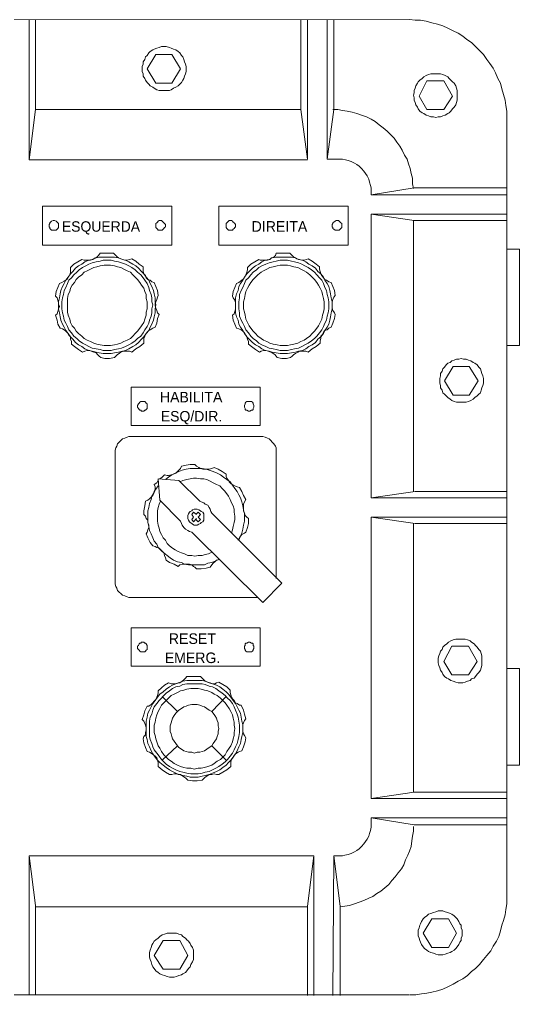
# Model space of a CAD drawing. Header units: millimetres. Extents: x -72 to 2978, y -1067 to 2817.
# Drawn here: x 1163.4 to 1350.2, y 603.2 to 967.8 of the extents above; entities that cross this region are included whole.
import ezdxf

# ---------------------------------------------------------------- set-up
doc = ezdxf.new("R2010")
doc.units = ezdxf.units.MM
doc.styles.add('CIDFont+F1$001H0', font='')
doc.styles.get('CIDFont+F1$001H0').set_extended_font_data('CIDFont+F1')

msp = doc.modelspace()

# ---------------------------------------------------------------- linework, layer by layer
at = {"color": 7, "linetype": 'Continuous', "lineweight": 15, "true_color": 0x000007}
for p, q in [((1309.05, 967.84), (1017.38, 967.54)), ((1166.94, 915.4), (1166.94, 967.54)), ((1169.32, 967.54), (1169.32, 934.17)), ((1268.53, 967.84), (1268.53, 934.17)), ((1270.92, 967.84), (1270.92, 915.7)), ((1278.37, 915.7), (1278.37, 967.84)), ((1280.75, 967.84), (1280.75, 934.17)), ((1211.03, 949.37), (1214.31, 954.73)), ((1214.31, 954.73), (1220.27, 954.73)), ((1220.27, 954.73), (1223.55, 949.37)), ((1214.31, 944.01), (1211.03, 949.37)), ((1223.55, 949.37), (1220.27, 944.01)), ((1312.63, 939.24), (1315.61, 944.9)), ((1315.61, 944.9), (1321.86, 944.9)), ((1321.86, 944.9), (1325.14, 939.24)), ((1220.27, 944.01), (1214.31, 944.01)), ((1315.61, 934.17), (1312.63, 939.24)), ((1325.14, 939.24), (1321.86, 934.17)), ((1169.32, 934.17), (1166.94, 915.4)), ((1169.32, 934.17), (1268.53, 934.17)), ((1268.53, 934.17), (1270.92, 915.7)), ((1280.75, 934.17), (1278.37, 915.7)), ((1321.86, 934.17), (1315.61, 934.17)), ((1345.4, 931.49), (1345.4, 639.52)), ((1166.94, 915.4), (1270.92, 915.4)), ((1282.83, 915.7), (1278.37, 915.7)), ((1310.84, 904.98), (1294.75, 902.3)), ((1310.84, 904.98), (1345.4, 904.98)), ((1294.75, 902.3), (1294.75, 903.78)), ((1294.75, 902.3), (1345.4, 902.3)), ((1294.75, 895.15), (1294.75, 789.08)), ((1310.84, 892.76), (1294.75, 895.15)), ((1294.75, 895.15), (1345.4, 895.15)), ((1310.54, 791.47), (1310.54, 892.76)), ((1310.84, 892.76), (1345.4, 892.76)), ((1350.17, 882.04), (1345.4, 882.04)), ((1350.17, 845.99), (1350.17, 882.04)), ((1350.17, 845.99), (1345.4, 845.99)), ((1322.16, 832.88), (1325.44, 838.24)), ((1325.44, 838.24), (1331.4, 838.24)), ((1331.4, 838.24), (1334.67, 832.88)), ((1325.44, 827.52), (1322.16, 832.88)), ((1334.67, 832.88), (1331.4, 827.52)), ((1331.4, 827.52), (1325.44, 827.52)), ((1205.08, 812.02), (1253.34, 812.02)), ((1199.12, 757.8), (1199.12, 806.06)), ((1259.3, 758.99), (1259.3, 806.06)), ((1222.95, 795.64), (1215.21, 796.23)), ((1215.8, 788.19), (1215.21, 796.23)), ((1222.95, 795.64), (1230.7, 787.89)), ((1311.14, 791.47), (1294.75, 789.08)), ((1311.14, 791.47), (1345.4, 791.47)), ((1223.55, 780.44), (1215.8, 788.19)), ((1294.75, 789.08), (1345.4, 789.08)), ((1235.17, 783.42), (1261.38, 757.2)), ((1294.75, 781.93), (1294.75, 676.76)), ((1311.14, 779.55), (1294.75, 781.93)), ((1294.75, 781.93), (1345.4, 781.93)), ((1310.54, 779.55), (1310.54, 679.15)), ((1311.14, 779.55), (1345.4, 779.55)), ((1254.23, 750.05), (1227.72, 776.27)), ((1261.38, 757.2), (1254.23, 750.05)), ((1205.08, 751.84), (1252.15, 751.84)), ((1321.86, 728.01), (1324.84, 733.67)), ((1324.84, 733.67), (1331.1, 733.67)), ((1331.1, 733.67), (1334.38, 728.01)), ((1324.84, 722.94), (1321.86, 728.01)), ((1334.38, 728.01), (1331.1, 722.94)), ((1331.1, 722.94), (1324.84, 722.94)), ((1350.17, 725.33), (1345.4, 725.33)), ((1350.17, 725.33), (1350.17, 689.28)), ((1350.17, 689.28), (1345.4, 689.28)), ((1310.84, 679.15), (1294.75, 676.76)), ((1310.84, 679.15), (1345.4, 679.15)), ((1294.75, 676.76), (1345.4, 676.76)), ((1310.84, 666.93), (1294.75, 669.61)), ((1294.75, 669.61), (1345.4, 669.61)), ((1294.75, 667.23), (1294.75, 669.61)), ((1310.84, 666.93), (1345.4, 666.93)), ((1273.3, 655.31), (1166.94, 655.31)), ((1166.94, 603.47), (1166.94, 655.31)), ((1169.32, 636.84), (1166.94, 655.31)), ((1270.92, 636.54), (1273.3, 655.31)), ((1273.3, 655.31), (1273.3, 603.18)), ((1280.45, 603.18), (1280.75, 655.31)), ((1283.13, 636.54), (1280.75, 655.31)), ((1282.83, 655.31), (1280.75, 655.31)), ((1169.32, 603.47), (1169.32, 636.84)), ((1169.32, 636.25), (1270.92, 636.25)), ((1270.92, 603.18), (1270.92, 636.54)), ((1283.13, 603.18), (1283.13, 636.54)), ((1314.12, 626.41), (1317.39, 631.78)), ((1317.39, 631.78), (1323.65, 631.78)), ((1323.65, 631.78), (1326.63, 626.41)), ((1213.72, 618.07), (1216.99, 623.73)), ((1216.99, 623.73), (1223.25, 623.73)), ((1223.25, 623.73), (1226.23, 618.07)), ((1317.39, 621.05), (1314.12, 626.41)), ((1326.63, 626.41), (1323.65, 621.05)), ((1323.65, 621.05), (1317.39, 621.05)), ((1216.99, 613.01), (1213.72, 618.07)), ((1226.23, 618.07), (1223.25, 613.01)), ((1223.25, 613.01), (1216.99, 613.01)), ((1309.05, 603.47), (1017.08, 603.47))]:
    msp.add_line(p, q, dxfattribs=at)
at = {"color": 152, "linetype": 'Continuous', "lineweight": 15, "true_color": 0x1154e4}
for p, q in [((1222.36, 709.24), (1216.69, 714.9)), ((1235.17, 709.24), (1240.53, 714.9)), ((1216.69, 691.06), (1222.36, 696.43)), ((1240.53, 691.06), (1235.17, 696.43))]:
    msp.add_line(p, q, dxfattribs=at)
at = {"color": 7, "linetype": 'Continuous', "lineweight": 15, "true_color": 0x000007}
for points in [[(1345.4, 931.49), (1345.4, 933.58), (1345.1, 935.66), (1344.8, 937.75), (1344.21, 939.83), (1343.61, 941.92), (1343.02, 944.01), (1342.12, 945.79), (1341.23, 947.88), (1340.33, 949.67), (1339.14, 951.45), (1337.95, 952.94), (1336.76, 954.73), (1335.27, 956.22), (1333.78, 957.71), (1332.29, 959.2), (1330.5, 960.39), (1329.01, 961.58), (1327.23, 962.77), (1325.44, 963.67), (1323.35, 964.56), (1321.57, 965.46), (1319.48, 966.05), (1317.39, 966.65), (1315.31, 967.24), (1313.22, 967.54), (1311.14, 967.54), (1309.05, 967.84)], [(1310.54, 904.68), (1310.24, 906.47), (1310.24, 908.55), (1309.65, 910.34), (1309.35, 912.13), (1308.75, 913.91), (1308.16, 915.7), (1307.26, 917.19), (1306.37, 918.98), (1305.48, 920.47), (1304.29, 921.96), (1303.39, 923.45), (1301.9, 924.94), (1300.71, 926.13), (1299.22, 927.32), (1297.73, 928.51), (1296.24, 929.7), (1294.75, 930.6), (1292.96, 931.49), (1291.18, 932.09), (1289.39, 932.68), (1287.6, 933.28), (1285.81, 933.58), (1284.03, 933.88), (1282.24, 934.17), (1280.45, 934.17)], [(1294.75, 903.78), (1294.75, 904.98), (1294.45, 905.87), (1294.16, 907.06), (1293.86, 908.25), (1293.26, 909.45), (1292.67, 910.34), (1292.07, 911.23), (1291.18, 912.13), (1290.28, 913.02), (1289.39, 913.62), (1288.5, 914.21), (1287.3, 914.81), (1286.11, 915.11), (1285.22, 915.4), (1284.03, 915.7), (1282.83, 915.7)], [(1186.6, 878.16), (1187.5, 877.87), (1188.39, 877.87), (1189.29, 877.87), (1189.88, 877.87), (1190.78, 878.16), (1191.67, 878.76), (1192.26, 879.06), (1192.86, 879.65), (1193.46, 880.55)], [(1198.52, 880.55), (1196.73, 880.55), (1194.95, 880.55), (1193.46, 880.55)], [(1198.52, 880.55), (1199.12, 879.95), (1199.71, 879.35), (1200.31, 878.76), (1201.2, 878.46), (1201.8, 878.16), (1202.69, 877.87), (1203.59, 877.87), (1204.48, 878.16), (1205.37, 878.46)], [(1252.74, 878.16), (1253.34, 877.87), (1254.23, 877.87), (1255.13, 877.87), (1256.02, 877.87), (1256.91, 878.16), (1257.51, 878.76), (1258.4, 879.06), (1259, 879.65), (1259.3, 880.55)], [(1264.36, 880.55), (1262.87, 880.55), (1261.09, 880.55), (1259.3, 880.55)], [(1264.36, 880.55), (1264.96, 879.95), (1265.55, 879.35), (1266.45, 878.76), (1267.04, 878.46), (1267.94, 878.16), (1268.83, 877.87), (1269.73, 877.87), (1270.62, 878.16), (1271.22, 878.46)], [(1186.6, 878.16), (1185.11, 877.27), (1183.62, 876.38), (1182.43, 875.18)], [(1209.54, 875.48), (1208.05, 876.38), (1206.86, 877.57), (1205.37, 878.46)], [(1209.54, 875.48), (1209.54, 874.59), (1209.54, 873.69), (1209.84, 872.8), (1210.44, 872.2), (1210.74, 871.31), (1211.33, 870.71), (1212.23, 870.42), (1212.82, 869.82), (1213.72, 869.52)], [(1252.74, 878.16), (1251.25, 877.27), (1249.76, 876.38), (1248.57, 875.18)], [(1275.39, 875.48), (1274.19, 876.38), (1272.71, 877.57), (1271.22, 878.46)], [(1275.39, 875.48), (1275.39, 874.59), (1275.68, 873.69), (1275.98, 872.8), (1276.28, 872.2), (1276.88, 871.31), (1277.47, 870.71), (1278.07, 870.42), (1278.96, 869.82), (1279.86, 869.52)], [(1178.26, 869.23), (1179.16, 869.52), (1180.05, 870.12), (1180.65, 870.42), (1181.24, 871.01), (1181.84, 871.91), (1182.14, 872.5), (1182.43, 873.4), (1182.43, 874.29), (1182.43, 875.18)], [(1244.4, 869.23), (1245.3, 869.52), (1245.89, 870.12), (1246.49, 870.42), (1247.08, 871.01), (1247.68, 871.91), (1247.98, 872.5), (1248.28, 873.4), (1248.57, 874.29), (1248.57, 875.18)], [(1178.26, 869.23), (1177.67, 867.74), (1177.07, 866.25), (1176.77, 864.46)], [(1215.21, 864.76), (1214.91, 866.54), (1214.31, 868.03), (1213.72, 869.52)], [(1244.4, 869.23), (1243.81, 867.74), (1243.21, 866.25), (1242.91, 864.46)], [(1281.35, 864.76), (1281.05, 866.54), (1280.45, 868.03), (1279.86, 869.52)], [(1176.77, 857.31), (1177.37, 857.9), (1177.67, 858.8), (1177.96, 859.69), (1178.26, 860.59), (1177.96, 861.18), (1177.96, 862.08), (1177.67, 862.97), (1177.37, 863.86), (1176.77, 864.46)], [(1215.21, 864.76), (1214.91, 864.16), (1214.61, 863.27), (1214.31, 862.37), (1214.01, 861.78), (1214.01, 860.88), (1214.31, 859.99), (1214.61, 859.1), (1214.91, 858.2), (1215.5, 857.61)], [(1242.91, 857.31), (1243.51, 857.9), (1243.81, 858.8), (1244.1, 859.69), (1244.1, 860.59), (1244.1, 861.18), (1244.1, 862.08), (1243.81, 862.97), (1243.21, 863.86), (1242.91, 864.46)], [(1281.35, 864.76), (1280.75, 864.16), (1280.45, 863.27), (1280.15, 862.37), (1280.15, 861.78), (1280.15, 860.88), (1280.15, 859.99), (1280.45, 859.1), (1281.05, 858.2), (1281.35, 857.61)], [(1176.77, 857.31), (1177.37, 855.52), (1177.67, 854.03), (1178.56, 852.54)], [(1214.01, 852.84), (1214.61, 854.33), (1214.91, 856.12), (1215.5, 857.61)], [(1242.91, 857.31), (1243.21, 855.52), (1243.81, 854.03), (1244.4, 852.54)], [(1279.86, 852.84), (1280.45, 854.33), (1281.05, 856.12), (1281.35, 857.61)], [(1182.73, 846.58), (1182.73, 847.48), (1182.43, 848.37), (1182.43, 849.26), (1181.84, 849.86), (1181.24, 850.75), (1180.65, 851.35), (1180.05, 851.95), (1179.45, 852.24), (1178.56, 852.54)], [(1214.01, 852.84), (1213.12, 852.54), (1212.23, 851.95), (1211.63, 851.65), (1211.03, 851.05), (1210.44, 850.16), (1210.14, 849.56), (1209.84, 848.67), (1209.84, 847.77), (1209.84, 846.88)], [(1248.87, 846.58), (1248.87, 847.48), (1248.57, 848.37), (1248.28, 849.26), (1247.98, 849.86), (1247.38, 850.75), (1246.79, 851.35), (1246.19, 851.95), (1245.3, 852.24), (1244.4, 852.54)], [(1279.86, 852.84), (1278.96, 852.54), (1278.37, 851.95), (1277.47, 851.65), (1276.88, 851.05), (1276.58, 850.16), (1275.98, 849.56), (1275.98, 848.67), (1275.68, 847.77), (1275.68, 846.88)], [(1182.73, 846.58), (1183.92, 845.69), (1185.41, 844.5), (1186.9, 843.6)], [(1205.37, 843.6), (1206.86, 844.8), (1208.35, 845.69), (1209.84, 846.88)], [(1248.87, 846.58), (1250.06, 845.69), (1251.55, 844.5), (1253.04, 843.6)], [(1271.22, 843.6), (1272.71, 844.8), (1274.19, 845.69), (1275.68, 846.88)], [(1193.75, 841.52), (1193.16, 842.11), (1192.56, 842.71), (1191.97, 843.31), (1191.07, 843.6), (1190.18, 843.9), (1189.58, 844.2), (1188.69, 844.2), (1187.8, 843.9), (1186.9, 843.6)], [(1205.37, 843.6), (1204.48, 843.9), (1203.59, 843.9), (1202.69, 843.9), (1202.1, 843.9), (1201.2, 843.6), (1200.61, 843.01), (1200.01, 842.71), (1199.41, 842.11), (1198.82, 841.52)], [(1259.6, 841.52), (1259.3, 842.11), (1258.7, 842.71), (1257.81, 843.31), (1257.21, 843.6), (1256.32, 843.9), (1255.43, 844.2), (1254.53, 844.2), (1253.64, 843.9), (1253.04, 843.6)], [(1271.22, 843.6), (1270.32, 843.9), (1269.73, 843.9), (1268.83, 843.9), (1267.94, 843.9), (1267.34, 843.6), (1266.45, 843.01), (1265.85, 842.71), (1265.26, 842.11), (1264.66, 841.52)], [(1193.75, 841.52), (1195.24, 841.22), (1197.03, 841.22), (1198.82, 841.52)], [(1259.6, 841.52), (1261.38, 841.22), (1263.17, 841.22), (1264.66, 841.52)], [(1205.08, 812.02), (1204.18, 812.02), (1203.59, 811.73), (1202.69, 811.43), (1201.8, 811.13), (1201.2, 810.53), (1200.61, 809.94), (1200.01, 809.34), (1199.71, 808.45), (1199.41, 807.85), (1199.12, 806.96), (1199.12, 806.06)], [(1259.3, 806.06), (1259.3, 806.96), (1259.3, 807.85), (1259, 808.45), (1258.4, 809.34), (1257.81, 809.94), (1257.21, 810.53), (1256.62, 811.13), (1256.02, 811.43), (1255.13, 811.73), (1254.23, 812.02), (1253.34, 812.02)], [(1217.59, 797.72), (1218.48, 797.42), (1219.08, 797.42), (1219.97, 797.72), (1220.87, 798.02), (1221.76, 798.32), (1222.36, 798.91), (1222.95, 799.51), (1223.55, 800.11), (1223.84, 801)], [(1245.3, 773.29), (1245.89, 774.78), (1246.49, 775.97), (1246.79, 777.46), (1247.08, 778.95), (1247.38, 780.44), (1247.38, 781.93), (1247.38, 783.12), (1247.08, 784.61), (1246.79, 786.1), (1246.49, 787.59), (1245.89, 789.08), (1245.3, 790.27), (1244.7, 791.47), (1243.81, 792.66), (1242.91, 793.85), (1242.02, 795.04), (1240.83, 795.94), (1239.64, 796.83), (1238.44, 797.72), (1237.25, 798.32), (1235.76, 798.91), (1234.27, 799.51), (1233.08, 799.81), (1231.59, 800.11), (1230.1, 800.11), (1228.61, 800.11), (1227.12, 800.11), (1225.63, 799.81), (1224.14, 799.51), (1222.95, 798.91), (1221.46, 798.32), (1220.27, 797.72), (1219.08, 796.83), (1217.89, 795.94)], [(1228.91, 801.6), (1227.12, 801.6), (1225.63, 801.3), (1223.84, 801)], [(1228.91, 801.6), (1229.51, 801), (1230.4, 800.4), (1231, 800.11), (1231.89, 799.81), (1232.78, 799.81), (1233.68, 799.81), (1234.27, 799.81), (1235.17, 800.11), (1236.06, 800.4)], [(1240.53, 798.02), (1239.04, 798.91), (1237.55, 799.81), (1236.06, 800.4)], [(1215.21, 795.64), (1214.61, 794.74), (1213.72, 794.15)], [(1217.59, 797.72), (1216.69, 796.83), (1215.8, 796.23)], [(1242.61, 775.97), (1242.91, 777.17), (1243.21, 778.36), (1243.51, 779.85), (1243.81, 781.04), (1243.81, 782.23), (1243.51, 783.72), (1243.51, 784.91), (1243.21, 786.1), (1242.61, 787.3), (1242.02, 788.49), (1241.42, 789.68), (1240.83, 790.57), (1239.93, 791.76), (1239.04, 792.66), (1238.15, 793.55), (1236.95, 794.15), (1235.76, 794.74), (1234.57, 795.34), (1233.38, 795.94), (1232.19, 796.23), (1231, 796.23), (1229.51, 796.53), (1228.31, 796.53), (1227.12, 796.23), (1225.93, 795.94), (1224.44, 795.64), (1223.25, 795.04)], [(1240.53, 798.02), (1240.53, 797.13), (1240.83, 796.53), (1241.42, 795.64), (1241.72, 795.04), (1242.32, 794.45), (1243.21, 793.85), (1243.81, 793.55), (1244.7, 793.25), (1245.59, 792.96)], [(1210.44, 787.89), (1211.33, 788.19), (1211.93, 788.78), (1212.52, 789.38), (1213.12, 789.98), (1213.42, 790.57), (1213.72, 791.47), (1214.01, 792.36), (1214.01, 793.25), (1213.72, 794.15)], [(1215.21, 793.55), (1214.31, 792.36), (1213.72, 791.17), (1212.82, 789.68), (1212.52, 788.49), (1211.93, 787), (1211.63, 785.51), (1211.33, 784.32), (1211.33, 782.83), (1211.33, 781.34), (1211.33, 779.85), (1211.63, 778.36), (1211.93, 776.87), (1212.52, 775.68), (1213.12, 774.19), (1213.72, 772.99), (1214.61, 771.8), (1215.21, 770.61), (1216.4, 769.42), (1217.29, 768.53), (1218.48, 767.63), (1219.67, 766.74), (1220.87, 765.84), (1222.36, 765.25), (1223.84, 764.95), (1225.04, 764.35), (1226.53, 764.06), (1228.02, 764.06), (1229.51, 764.06), (1231, 764.06), (1232.48, 764.06), (1233.68, 764.65), (1235.17, 764.95), (1236.66, 765.55), (1237.85, 766.14)], [(1247.98, 788.49), (1247.08, 789.98), (1246.49, 791.47), (1245.59, 792.96)], [(1210.44, 787.89), (1210.14, 786.1), (1209.84, 784.32), (1209.84, 782.83)], [(1216.1, 787.89), (1215.5, 786.7), (1215.21, 785.51), (1214.91, 784.32), (1214.91, 782.83), (1214.91, 781.63), (1214.91, 780.44), (1215.21, 778.95), (1215.5, 777.76), (1215.8, 776.57), (1216.4, 775.38), (1216.99, 774.19), (1217.89, 773.29), (1218.48, 772.1), (1219.38, 771.21), (1220.57, 770.31), (1221.46, 769.72), (1222.65, 769.12), (1223.84, 768.53), (1225.04, 768.23), (1226.23, 767.63), (1227.72, 767.63), (1228.91, 767.33), (1230.1, 767.63), (1231.59, 767.63), (1232.78, 767.93), (1233.97, 768.23), (1235.17, 768.82)], [(1235.17, 783.42), (1234.87, 784.02), (1234.57, 784.91), (1234.27, 785.51), (1233.68, 786.4), (1232.78, 786.7), (1232.19, 787.3), (1231.29, 787.59), (1230.7, 787.89)], [(1247.98, 788.49), (1247.38, 787.59), (1247.08, 786.7), (1247.08, 786.1), (1247.08, 785.21), (1247.08, 784.32), (1247.38, 783.42), (1247.68, 782.53), (1248.28, 781.93), (1248.87, 781.34)], [(1210.74, 775.68), (1211.03, 776.27), (1211.33, 777.17), (1211.63, 778.06), (1211.63, 778.95), (1211.33, 779.85), (1211.33, 780.74), (1210.74, 781.34), (1210.44, 782.23), (1209.84, 782.83)], [(1223.55, 780.44), (1223.84, 779.55), (1224.14, 778.95), (1224.74, 778.06), (1225.33, 777.46), (1226.23, 776.87), (1226.82, 776.57), (1227.72, 776.27)], [(1229.51, 782.83), (1228.31, 783.72), (1227.72, 782.83), (1228.31, 781.93)], [(1228.31, 781.93), (1227.72, 781.04), (1228.31, 780.14), (1229.51, 781.34)], [(1230.1, 781.93), (1231, 782.83), (1230.1, 783.72), (1229.21, 782.83)], [(1229.21, 781.04), (1230.1, 780.14), (1231, 781.04), (1230.1, 781.93)], [(1247.98, 776.27), (1248.57, 778.06), (1248.87, 779.55), (1248.87, 781.34)], [(1210.74, 775.68), (1211.33, 774.19), (1212.23, 772.4), (1213.12, 771.21)], [(1247.98, 776.27), (1247.38, 775.97), (1246.49, 775.38), (1245.89, 774.78), (1245.59, 774.19), (1245, 773.29)], [(1218.18, 765.84), (1217.89, 766.74), (1217.59, 767.63), (1217.29, 768.53), (1216.69, 769.12), (1216.1, 769.72), (1215.5, 770.31), (1214.61, 770.61), (1214.01, 770.91), (1213.12, 771.21)], [(1218.18, 765.84), (1219.38, 764.95), (1221.16, 764.35), (1222.65, 763.46)], [(1237.85, 766.14), (1236.95, 765.84), (1236.36, 765.25), (1235.76, 764.65), (1235.17, 764.06), (1234.57, 763.16)], [(1229.51, 762.57), (1228.91, 763.16), (1228.31, 763.46), (1227.72, 764.06), (1226.82, 764.35), (1225.93, 764.35), (1225.04, 764.35), (1224.14, 764.35), (1223.25, 764.06), (1222.65, 763.46)], [(1229.51, 762.57), (1231.29, 762.57), (1233.08, 762.87), (1234.57, 763.16)], [(1199.12, 757.8), (1199.12, 756.91), (1199.41, 756.01), (1199.71, 755.42), (1200.01, 754.52), (1200.61, 753.93), (1201.2, 753.33), (1201.8, 752.74), (1202.69, 752.44), (1203.59, 752.14), (1204.18, 751.84), (1205.08, 751.84)], [(1219.08, 719.96), (1219.97, 719.67), (1220.87, 719.67), (1221.76, 719.67), (1222.65, 719.96), (1223.25, 719.96), (1224.14, 720.56), (1224.74, 721.16), (1225.33, 721.75), (1225.93, 722.35)], [(1231, 722.35), (1229.51, 722.35), (1227.72, 722.35), (1225.93, 722.35)], [(1231, 722.35), (1231.59, 721.75), (1232.19, 721.16), (1232.78, 720.56), (1233.68, 720.26), (1234.57, 719.96), (1235.46, 719.67), (1236.36, 719.67), (1236.95, 719.96), (1237.85, 720.26)], [(1219.08, 719.96), (1217.59, 719.07), (1216.4, 718.18), (1215.21, 716.98)], [(1242.02, 717.28), (1240.83, 718.47), (1239.34, 719.37), (1237.85, 720.26)], [(1211.03, 711.32), (1211.63, 711.32), (1212.52, 711.92), (1213.12, 712.52), (1213.72, 713.11), (1214.31, 713.71), (1214.61, 714.6), (1214.91, 715.2), (1215.21, 716.09), (1215.21, 716.98)], [(1242.02, 717.28), (1242.02, 716.39), (1242.32, 715.49), (1242.61, 714.6), (1242.91, 714), (1243.51, 713.41), (1244.1, 712.52), (1244.7, 712.22), (1245.59, 711.62), (1246.19, 711.62)], [(1211.03, 711.32), (1210.14, 709.54), (1209.84, 708.05), (1209.25, 706.26)], [(1247.98, 706.56), (1247.38, 708.34), (1247.08, 709.83), (1246.19, 711.62)], [(1209.54, 699.11), (1209.84, 700), (1210.44, 700.6), (1210.44, 701.49), (1210.74, 702.39), (1210.74, 703.28), (1210.44, 704.17), (1210.14, 704.77), (1209.84, 705.66), (1209.25, 706.26)], [(1247.98, 706.56), (1247.38, 705.96), (1247.08, 705.07), (1246.79, 704.47), (1246.79, 703.58), (1246.79, 702.68), (1246.79, 701.79), (1247.08, 700.9), (1247.38, 700.3), (1247.98, 699.41)], [(1209.54, 699.11), (1209.84, 697.62), (1210.44, 695.83), (1211.03, 694.34)], [(1246.49, 694.64), (1247.08, 696.13), (1247.68, 697.92), (1247.98, 699.41)], [(1215.21, 688.68), (1215.21, 689.57), (1215.21, 690.17), (1214.91, 691.06), (1214.61, 691.96), (1214.01, 692.55), (1213.42, 693.15), (1212.52, 693.75), (1211.93, 694.04), (1211.03, 694.34)], [(1246.49, 694.64), (1245.59, 694.34), (1245, 694.04), (1244.1, 693.45), (1243.51, 692.85), (1243.21, 692.26), (1242.61, 691.36), (1242.32, 690.47), (1242.32, 689.57), (1242.32, 688.68)], [(1215.21, 688.68), (1216.69, 687.49), (1217.89, 686.6), (1219.38, 685.7)], [(1226.23, 683.62), (1225.63, 684.21), (1225.04, 684.81), (1224.44, 685.11), (1223.55, 685.7), (1222.65, 685.7), (1222.06, 686), (1221.16, 686), (1220.27, 685.7), (1219.38, 685.7)], [(1237.85, 685.7), (1236.95, 685.7), (1236.06, 686), (1235.17, 685.7), (1234.27, 685.7), (1233.38, 685.11), (1232.78, 684.81), (1232.19, 684.21), (1231.59, 683.62)], [(1237.85, 685.7), (1239.34, 686.6), (1240.83, 687.49), (1242.32, 688.68)], [(1226.23, 683.62), (1228.02, 683.32), (1229.8, 683.32), (1231.59, 683.62)], [(1282.83, 655.31), (1284.03, 655.31), (1284.92, 655.61), (1286.11, 655.91), (1287.3, 656.21), (1288.5, 656.8), (1289.39, 657.4), (1290.28, 657.99), (1291.18, 658.89), (1292.07, 659.78), (1292.67, 660.68), (1293.26, 661.57), (1293.86, 662.76), (1294.16, 663.66), (1294.45, 664.85), (1294.75, 666.04), (1294.75, 667.23)], [(1283.13, 636.25), (1284.92, 636.54), (1286.71, 636.84), (1288.5, 637.44), (1290.28, 638.03), (1292.07, 638.63), (1293.86, 639.52), (1295.35, 640.12), (1296.84, 641.31), (1298.33, 642.2), (1299.82, 643.4), (1301.31, 644.59), (1302.5, 646.08), (1303.69, 647.57), (1304.88, 649.06), (1306.07, 650.55), (1306.97, 652.04), (1307.56, 653.82), (1308.46, 655.61), (1309.05, 657.1), (1309.65, 658.89), (1309.95, 660.97), (1310.24, 662.76), (1310.54, 664.55), (1310.54, 666.34)], [(1309.35, 603.47), (1311.44, 603.47), (1313.52, 603.77), (1315.61, 604.07), (1317.39, 604.37), (1319.48, 604.96), (1321.57, 605.56), (1323.35, 606.45), (1325.44, 607.35), (1327.23, 608.54), (1329.01, 609.43), (1330.8, 610.62), (1332.29, 612.11), (1333.78, 613.31), (1335.27, 614.79), (1336.76, 616.58), (1337.95, 618.07), (1339.44, 619.86), (1340.33, 621.65), (1341.53, 623.43), (1342.42, 625.22), (1343.02, 627.31), (1343.61, 629.39), (1344.21, 631.18), (1344.8, 633.27), (1345.1, 635.35), (1345.4, 637.44), (1345.4, 639.52)]]:
    msp.add_lwpolyline(points, dxfattribs=at)
for points in [[(1225.63, 949.37), (1225.63, 950.26), (1225.33, 951.16), (1225.04, 952.05), (1224.74, 952.94), (1224.44, 953.84), (1223.84, 954.43), (1223.25, 955.33), (1222.65, 955.92), (1221.76, 956.52), (1220.87, 956.82), (1219.97, 957.11), (1219.38, 957.41), (1218.18, 957.71), (1217.29, 957.71), (1216.4, 957.71), (1215.5, 957.41), (1214.61, 957.11), (1213.72, 956.82), (1213.12, 956.52), (1212.23, 955.92), (1211.63, 955.33), (1211.03, 954.43), (1210.44, 953.84), (1210.14, 952.94), (1209.54, 952.05), (1209.54, 951.16), (1209.25, 950.26), (1209.25, 949.37), (1209.25, 948.47), (1209.54, 947.58), (1209.54, 946.69), (1210.14, 945.79), (1210.44, 945.2), (1211.03, 944.3), (1211.63, 943.71), (1212.23, 943.11), (1213.12, 942.52), (1213.72, 942.22), (1214.61, 941.62), (1215.5, 941.32), (1216.4, 941.32), (1217.29, 941.32), (1218.18, 941.32), (1219.38, 941.32), (1219.97, 941.62), (1220.87, 942.22), (1221.76, 942.52), (1222.65, 943.11), (1223.25, 943.71), (1223.84, 944.3), (1224.44, 945.2), (1224.74, 945.79), (1225.04, 946.69), (1225.33, 947.58), (1225.63, 948.47)], [(1326.93, 939.54), (1326.93, 940.43), (1326.93, 941.32), (1326.63, 942.22), (1326.33, 943.11), (1325.74, 944.01), (1325.14, 944.6), (1324.54, 945.2), (1323.95, 945.79), (1323.35, 946.39), (1322.46, 946.98), (1321.57, 947.28), (1320.67, 947.58), (1319.78, 947.58), (1318.88, 947.58), (1317.99, 947.58), (1317.1, 947.58), (1316.2, 947.28), (1315.31, 946.98), (1314.42, 946.39), (1313.82, 945.79), (1312.93, 945.2), (1312.33, 944.6), (1312.03, 944.01), (1311.44, 943.11), (1311.14, 942.22), (1310.84, 941.32), (1310.84, 940.43), (1310.54, 939.54), (1310.84, 938.64), (1310.84, 937.75), (1311.14, 936.85), (1311.44, 935.96), (1312.03, 935.07), (1312.33, 934.47), (1312.93, 933.58), (1313.82, 932.98), (1314.42, 932.68), (1315.31, 932.09), (1316.2, 931.79), (1317.1, 931.49), (1317.99, 931.49), (1318.88, 931.19), (1319.78, 931.49), (1320.67, 931.49), (1321.57, 931.79), (1322.46, 932.09), (1323.35, 932.68), (1323.95, 932.98), (1324.54, 933.58), (1325.14, 934.47), (1325.74, 935.07), (1326.33, 935.96), (1326.63, 936.85), (1326.93, 937.75), (1326.93, 938.64)], [(1172.01, 898.12), (1220.27, 898.12), (1220.27, 883.53), (1172.01, 883.53)], [(1237.85, 898.12), (1286.11, 898.12), (1286.11, 883.53), (1237.85, 883.53)], [(1177.96, 890.97), (1177.96, 891.27), (1177.96, 891.57), (1177.67, 891.87), (1177.37, 892.17), (1177.07, 892.46), (1176.47, 892.76), (1176.18, 892.76), (1175.88, 892.76), (1175.28, 892.46), (1174.98, 892.17), (1174.69, 891.87), (1174.69, 891.57), (1174.39, 891.27), (1174.39, 890.97), (1174.39, 890.38), (1174.69, 890.08), (1174.69, 889.78), (1174.98, 889.48), (1175.28, 889.19), (1175.88, 889.19), (1176.18, 889.19), (1176.47, 889.19), (1177.07, 889.19), (1177.37, 889.48), (1177.67, 889.78), (1177.96, 890.08), (1177.96, 890.38)], [(1217.89, 890.97), (1217.89, 891.27), (1217.59, 891.57), (1217.29, 891.87), (1216.99, 892.17), (1216.69, 892.46), (1216.4, 892.76), (1216.1, 892.76), (1215.5, 892.76), (1215.21, 892.46), (1214.91, 892.17), (1214.61, 891.87), (1214.31, 891.57), (1214.31, 891.27), (1214.31, 890.97), (1214.31, 890.38), (1214.31, 890.08), (1214.61, 889.78), (1214.91, 889.48), (1215.21, 889.19), (1215.5, 889.19), (1216.1, 889.19), (1216.4, 889.19), (1216.69, 889.19), (1216.99, 889.48), (1217.29, 889.78), (1217.59, 890.08), (1217.89, 890.38)], [(1244.1, 890.97), (1244.1, 891.27), (1243.81, 891.57), (1243.51, 891.87), (1243.21, 892.17), (1242.91, 892.46), (1242.61, 892.76), (1242.32, 892.76), (1241.72, 892.76), (1241.42, 892.46), (1241.12, 892.17), (1240.83, 891.87), (1240.53, 891.57), (1240.53, 891.27), (1240.53, 890.97), (1240.53, 890.38), (1240.53, 890.08), (1240.83, 889.78), (1241.12, 889.48), (1241.42, 889.19), (1241.72, 889.19), (1242.32, 889.19), (1242.61, 889.19), (1242.91, 889.19), (1243.21, 889.48), (1243.51, 889.78), (1243.81, 890.08), (1244.1, 890.38)], [(1283.73, 890.97), (1283.73, 891.27), (1283.73, 891.57), (1283.43, 891.87), (1283.13, 892.17), (1282.83, 892.46), (1282.54, 892.76), (1281.94, 892.76), (1281.64, 892.76), (1281.35, 892.46), (1280.75, 892.17), (1280.45, 891.87), (1280.45, 891.57), (1280.15, 891.27), (1280.15, 890.97), (1280.15, 890.38), (1280.45, 890.08), (1280.45, 889.78), (1280.75, 889.48), (1281.35, 889.19), (1281.64, 889.19), (1281.94, 889.19), (1282.54, 889.19), (1282.83, 889.19), (1283.13, 889.48), (1283.43, 889.78), (1283.73, 890.08), (1283.73, 890.38)], [(1214.31, 861.18), (1214.01, 862.37), (1214.01, 863.86), (1213.72, 865.35), (1213.42, 866.54), (1212.82, 868.03), (1212.23, 869.23), (1211.63, 870.42), (1210.74, 871.61), (1209.84, 872.8), (1208.95, 873.69), (1207.76, 874.89), (1206.86, 875.78), (1205.67, 876.38), (1204.18, 877.27), (1202.99, 877.87), (1201.8, 878.16), (1200.31, 878.76), (1198.82, 879.06), (1197.63, 879.06), (1196.14, 879.06), (1194.65, 879.06), (1193.16, 879.06), (1191.97, 878.76), (1190.48, 878.16), (1189.29, 877.87), (1187.8, 877.27), (1186.6, 876.38), (1185.41, 875.78), (1184.22, 874.89), (1183.33, 873.69), (1182.43, 872.8), (1181.54, 871.61), (1180.65, 870.42), (1180.05, 869.23), (1179.45, 868.03), (1178.86, 866.54), (1178.56, 865.35), (1178.26, 863.86), (1177.96, 862.37), (1177.96, 861.18), (1177.96, 859.69), (1178.26, 858.2), (1178.56, 856.71), (1178.86, 855.52), (1179.45, 854.03), (1180.05, 852.84), (1180.65, 851.65), (1181.54, 850.46), (1182.43, 849.26), (1183.33, 848.37), (1184.22, 847.18), (1185.41, 846.28), (1186.6, 845.69), (1187.8, 844.8), (1189.29, 844.2), (1190.48, 843.9), (1191.97, 843.6), (1193.16, 843.31), (1194.65, 843.01), (1196.14, 843.01), (1197.63, 843.01), (1198.82, 843.31), (1200.31, 843.6), (1201.8, 843.9), (1202.99, 844.2), (1204.18, 844.8), (1205.67, 845.69), (1206.86, 846.28), (1207.76, 847.18), (1208.95, 848.37), (1209.84, 849.26), (1210.74, 850.46), (1211.63, 851.65), (1212.23, 852.84), (1212.82, 854.03), (1213.42, 855.52), (1213.72, 856.71), (1214.01, 858.2), (1214.01, 859.69)], [(1280.15, 861.18), (1280.15, 862.37), (1279.86, 863.86), (1279.56, 865.35), (1279.26, 866.54), (1278.96, 868.03), (1278.37, 869.23), (1277.47, 870.42), (1276.88, 871.61), (1275.98, 872.8), (1274.79, 873.69), (1273.9, 874.89), (1272.71, 875.78), (1271.51, 876.38), (1270.32, 877.27), (1269.13, 877.87), (1267.64, 878.16), (1266.45, 878.76), (1264.96, 879.06), (1263.47, 879.06), (1261.98, 879.06), (1260.79, 879.06), (1259.3, 879.06), (1257.81, 878.76), (1256.62, 878.16), (1255.13, 877.87), (1253.94, 877.27), (1252.74, 876.38), (1251.55, 875.78), (1250.36, 874.89), (1249.17, 873.69), (1248.28, 872.8), (1247.38, 871.61), (1246.79, 870.42), (1245.89, 869.23), (1245.3, 868.03), (1245, 866.54), (1244.4, 865.35), (1244.1, 863.86), (1244.1, 862.37), (1244.1, 861.18), (1244.1, 859.69), (1244.1, 858.2), (1244.4, 856.71), (1245, 855.52), (1245.3, 854.03), (1245.89, 852.84), (1246.79, 851.65), (1247.38, 850.46), (1248.28, 849.26), (1249.17, 848.37), (1250.36, 847.18), (1251.55, 846.28), (1252.74, 845.69), (1253.94, 844.8), (1255.13, 844.2), (1256.62, 843.9), (1257.81, 843.6), (1259.3, 843.31), (1260.79, 843.01), (1261.98, 843.01), (1263.47, 843.01), (1264.96, 843.31), (1266.45, 843.6), (1267.64, 843.9), (1269.13, 844.2), (1270.32, 844.8), (1271.51, 845.69), (1272.71, 846.28), (1273.9, 847.18), (1274.79, 848.37), (1275.98, 849.26), (1276.88, 850.46), (1277.47, 851.65), (1278.37, 852.84), (1278.96, 854.03), (1279.26, 855.52), (1279.56, 856.71), (1279.86, 858.2), (1280.15, 859.69)], [(1213.12, 861.18), (1212.82, 862.37), (1212.82, 863.86), (1212.52, 865.05), (1211.93, 866.54), (1211.63, 867.74), (1211.03, 869.23), (1210.14, 870.42), (1209.54, 871.31), (1208.65, 872.5), (1207.46, 873.4), (1206.57, 874.29), (1205.37, 875.18), (1204.18, 875.78), (1202.99, 876.38), (1201.5, 876.97), (1200.31, 877.27), (1198.82, 877.57), (1197.63, 877.87), (1196.14, 877.87), (1194.65, 877.87), (1193.46, 877.57), (1191.97, 877.27), (1190.48, 876.97), (1189.29, 876.38), (1188.09, 875.78), (1186.9, 875.18), (1185.71, 874.29), (1184.82, 873.4), (1183.62, 872.5), (1182.73, 871.31), (1181.84, 870.42), (1181.24, 869.23), (1180.65, 867.74), (1180.05, 866.54), (1179.75, 865.05), (1179.45, 863.86), (1179.16, 862.37), (1179.16, 861.18), (1179.16, 859.69), (1179.45, 858.2), (1179.75, 857.01), (1180.05, 855.52), (1180.65, 854.33), (1181.24, 853.14), (1181.84, 851.95), (1182.73, 850.75), (1183.62, 849.56), (1184.82, 848.67), (1185.71, 847.77), (1186.9, 846.88), (1188.09, 846.28), (1189.29, 845.69), (1190.48, 845.09), (1191.97, 844.8), (1193.46, 844.5), (1194.65, 844.2), (1196.14, 844.2), (1197.63, 844.2), (1198.82, 844.5), (1200.31, 844.8), (1201.5, 845.09), (1202.99, 845.69), (1204.18, 846.28), (1205.37, 846.88), (1206.57, 847.77), (1207.46, 848.67), (1208.65, 849.56), (1209.54, 850.75), (1210.14, 851.95), (1211.03, 853.14), (1211.63, 854.33), (1211.93, 855.52), (1212.52, 857.01), (1212.82, 858.2), (1212.82, 859.69)], [(1211.03, 861.18), (1211.03, 862.37), (1210.74, 863.56), (1210.74, 865.05), (1210.14, 866.25), (1209.84, 867.44), (1208.95, 868.63), (1208.35, 869.52), (1207.46, 870.71), (1206.57, 871.61), (1205.67, 872.5), (1204.78, 873.4), (1203.59, 873.99), (1202.39, 874.59), (1201.2, 875.18), (1200.01, 875.48), (1198.82, 875.78), (1197.33, 876.08), (1196.14, 876.08), (1194.95, 876.08), (1193.46, 875.78), (1192.26, 875.48), (1191.07, 875.18), (1189.88, 874.59), (1188.69, 873.99), (1187.5, 873.4), (1186.6, 872.5), (1185.41, 871.61), (1184.52, 870.71), (1183.92, 869.52), (1183.03, 868.63), (1182.43, 867.44), (1182.14, 866.25), (1181.54, 865.05), (1181.24, 863.56), (1181.24, 862.37), (1181.24, 861.18), (1181.24, 859.69), (1181.24, 858.5), (1181.54, 857.31), (1182.14, 855.82), (1182.43, 854.63), (1183.03, 853.44), (1183.92, 852.54), (1184.52, 851.35), (1185.41, 850.46), (1186.6, 849.56), (1187.5, 848.67), (1188.69, 848.07), (1189.88, 847.48), (1191.07, 846.88), (1192.26, 846.58), (1193.46, 846.28), (1194.95, 845.99), (1196.14, 845.99), (1197.33, 845.99), (1198.82, 846.28), (1200.01, 846.58), (1201.2, 846.88), (1202.39, 847.48), (1203.59, 848.07), (1204.78, 848.67), (1205.67, 849.56), (1206.57, 850.46), (1207.46, 851.35), (1208.35, 852.54), (1208.95, 853.44), (1209.84, 854.63), (1210.14, 855.82), (1210.74, 857.31), (1210.74, 858.5), (1211.03, 859.69)], [(1278.96, 861.18), (1278.96, 862.37), (1278.66, 863.86), (1278.37, 865.05), (1278.07, 866.54), (1277.47, 867.74), (1276.88, 869.23), (1276.28, 870.42), (1275.39, 871.31), (1274.49, 872.5), (1273.6, 873.4), (1272.41, 874.29), (1271.22, 875.18), (1270.02, 875.78), (1268.83, 876.38), (1267.64, 876.97), (1266.15, 877.27), (1264.96, 877.57), (1263.47, 877.87), (1261.98, 877.87), (1260.79, 877.87), (1259.3, 877.57), (1258.11, 877.27), (1256.62, 876.97), (1255.43, 876.38), (1253.94, 875.78), (1252.74, 875.18), (1251.85, 874.29), (1250.66, 873.4), (1249.76, 872.5), (1248.87, 871.31), (1247.98, 870.42), (1247.38, 869.23), (1246.79, 867.74), (1246.19, 866.54), (1245.59, 865.05), (1245.59, 863.86), (1245.3, 862.37), (1245.3, 861.18), (1245.3, 859.69), (1245.59, 858.2), (1245.59, 857.01), (1246.19, 855.52), (1246.79, 854.33), (1247.38, 853.14), (1247.98, 851.95), (1248.87, 850.75), (1249.76, 849.56), (1250.66, 848.67), (1251.85, 847.77), (1252.74, 846.88), (1253.94, 846.28), (1255.43, 845.69), (1256.62, 845.09), (1258.11, 844.8), (1259.3, 844.5), (1260.79, 844.2), (1261.98, 844.2), (1263.47, 844.2), (1264.96, 844.5), (1266.15, 844.8), (1267.64, 845.09), (1268.83, 845.69), (1270.02, 846.28), (1271.22, 846.88), (1272.41, 847.77), (1273.6, 848.67), (1274.49, 849.56), (1275.39, 850.75), (1276.28, 851.95), (1276.88, 853.14), (1277.47, 854.33), (1278.07, 855.52), (1278.37, 857.01), (1278.66, 858.2), (1278.96, 859.69)], [(1277.17, 861.18), (1277.17, 862.37), (1276.88, 863.56), (1276.58, 865.05), (1276.28, 866.25), (1275.68, 867.44), (1275.09, 868.63), (1274.49, 869.52), (1273.6, 870.71), (1272.71, 871.61), (1271.81, 872.5), (1270.62, 873.4), (1269.73, 873.99), (1268.53, 874.59), (1267.34, 875.18), (1265.85, 875.48), (1264.66, 875.78), (1263.47, 876.08), (1261.98, 876.08), (1260.79, 876.08), (1259.6, 875.78), (1258.11, 875.48), (1256.91, 875.18), (1255.72, 874.59), (1254.53, 873.99), (1253.64, 873.4), (1252.45, 872.5), (1251.55, 871.61), (1250.66, 870.71), (1249.76, 869.52), (1249.17, 868.63), (1248.57, 867.44), (1247.98, 866.25), (1247.68, 865.05), (1247.38, 863.56), (1247.08, 862.37), (1247.08, 861.18), (1247.08, 859.69), (1247.38, 858.5), (1247.68, 857.31), (1247.98, 855.82), (1248.57, 854.63), (1249.17, 853.44), (1249.76, 852.54), (1250.66, 851.35), (1251.55, 850.46), (1252.45, 849.56), (1253.64, 848.67), (1254.53, 848.07), (1255.72, 847.48), (1256.91, 846.88), (1258.11, 846.58), (1259.6, 846.28), (1260.79, 845.99), (1261.98, 845.99), (1263.47, 845.99), (1264.66, 846.28), (1265.85, 846.58), (1267.34, 846.88), (1268.53, 847.48), (1269.73, 848.07), (1270.62, 848.67), (1271.81, 849.56), (1272.71, 850.46), (1273.6, 851.35), (1274.49, 852.54), (1275.09, 853.44), (1275.68, 854.63), (1276.28, 855.82), (1276.58, 857.31), (1276.88, 858.5), (1277.17, 859.69)], [(1336.76, 832.88), (1336.76, 833.77), (1336.46, 834.67), (1336.16, 835.56), (1335.87, 836.45), (1335.57, 837.35), (1334.97, 837.94), (1334.38, 838.84), (1333.48, 839.43), (1332.89, 839.73), (1331.99, 840.33), (1331.1, 840.62), (1330.21, 840.92), (1329.31, 840.92), (1328.42, 841.22), (1327.52, 840.92), (1326.63, 840.92), (1325.74, 840.62), (1324.84, 840.33), (1324.25, 839.73), (1323.35, 839.43), (1322.76, 838.84), (1322.16, 837.94), (1321.57, 837.35), (1321.27, 836.45), (1320.67, 835.56), (1320.67, 834.67), (1320.37, 833.77), (1320.37, 832.88), (1320.37, 831.98), (1320.67, 831.09), (1320.67, 830.2), (1321.27, 829.3), (1321.57, 828.41), (1322.16, 827.81), (1322.76, 827.22), (1323.35, 826.62), (1324.25, 826.03), (1324.84, 825.43), (1325.74, 825.13), (1326.63, 824.83), (1327.52, 824.83), (1328.42, 824.83), (1329.31, 824.83), (1330.21, 824.83), (1331.1, 825.13), (1331.99, 825.43), (1332.89, 826.03), (1333.48, 826.62), (1334.38, 827.22), (1334.97, 827.81), (1335.57, 828.41), (1335.87, 829.3), (1336.16, 830.2), (1336.46, 831.09), (1336.76, 831.98)], [(1205.08, 830.49), (1253.34, 830.49), (1253.34, 816.19), (1205.08, 816.19)], [(1211.03, 823.34), (1211.03, 823.64), (1211.03, 824.24), (1210.74, 824.54), (1210.44, 824.83), (1210.14, 825.13), (1209.84, 825.13), (1209.25, 825.13), (1208.95, 825.13), (1208.65, 825.13), (1208.35, 824.83), (1208.05, 824.54), (1207.76, 824.24), (1207.46, 823.64), (1207.46, 823.34), (1207.46, 823.05), (1207.76, 822.45), (1208.05, 822.15), (1208.35, 821.85), (1208.65, 821.85), (1208.95, 821.56), (1209.25, 821.56), (1209.84, 821.56), (1210.14, 821.85), (1210.44, 821.85), (1210.74, 822.15), (1211.03, 822.45), (1211.03, 823.05)], [(1250.96, 823.34), (1250.96, 823.64), (1250.66, 824.24), (1250.66, 824.54), (1250.36, 824.83), (1250.06, 825.13), (1249.47, 825.13), (1249.17, 825.13), (1248.87, 825.13), (1248.28, 825.13), (1247.98, 824.83), (1247.68, 824.54), (1247.68, 824.24), (1247.38, 823.64), (1247.38, 823.34), (1247.38, 823.05), (1247.68, 822.45), (1247.68, 822.15), (1247.98, 821.85), (1248.28, 821.85), (1248.87, 821.56), (1249.17, 821.56), (1249.47, 821.56), (1250.06, 821.85), (1250.36, 821.85), (1250.66, 822.15), (1250.66, 822.45), (1250.96, 823.05)], [(1232.19, 781.93), (1232.19, 782.53), (1232.19, 783.12), (1231.89, 783.72), (1231.29, 784.02), (1231, 784.32), (1230.4, 784.61), (1229.8, 784.91), (1229.21, 784.91), (1228.61, 784.91), (1228.02, 784.61), (1227.72, 784.32), (1227.12, 784.02), (1226.82, 783.72), (1226.53, 783.12), (1226.23, 782.53), (1226.23, 781.93), (1226.23, 781.34), (1226.53, 780.74), (1226.82, 780.14), (1227.12, 779.85), (1227.72, 779.55), (1228.02, 779.25), (1228.61, 778.95), (1229.21, 778.95), (1229.8, 778.95), (1230.4, 779.25), (1231, 779.55), (1231.29, 779.85), (1231.89, 780.14), (1232.19, 780.74), (1232.19, 781.34)], [(1205.08, 740.52), (1253.34, 740.52), (1253.34, 726.22), (1205.08, 726.22)], [(1211.03, 733.37), (1211.03, 733.67), (1211.03, 733.97), (1210.74, 734.56), (1210.44, 734.86), (1210.14, 734.86), (1209.84, 735.16), (1209.25, 735.16), (1208.95, 735.16), (1208.65, 734.86), (1208.35, 734.86), (1208.05, 734.56), (1207.76, 733.97), (1207.46, 733.67), (1207.46, 733.37), (1207.46, 732.77), (1207.76, 732.48), (1208.05, 732.18), (1208.35, 731.88), (1208.65, 731.58), (1208.95, 731.58), (1209.25, 731.58), (1209.84, 731.58), (1210.14, 731.58), (1210.44, 731.88), (1210.74, 732.18), (1211.03, 732.48), (1211.03, 732.77)], [(1250.96, 733.37), (1250.96, 733.67), (1250.66, 733.97), (1250.66, 734.56), (1250.36, 734.86), (1250.06, 734.86), (1249.47, 735.16), (1249.17, 735.16), (1248.87, 735.16), (1248.28, 734.86), (1247.98, 734.86), (1247.68, 734.56), (1247.68, 733.97), (1247.38, 733.67), (1247.38, 733.37), (1247.38, 732.77), (1247.68, 732.48), (1247.68, 732.18), (1247.98, 731.88), (1248.28, 731.58), (1248.87, 731.58), (1249.17, 731.58), (1249.47, 731.58), (1250.06, 731.58), (1250.36, 731.88), (1250.66, 732.18), (1250.66, 732.48), (1250.96, 732.77)], [(1336.16, 728.31), (1336.16, 729.2), (1336.16, 730.09), (1335.87, 730.99), (1335.57, 731.88), (1334.97, 732.48), (1334.38, 733.37), (1333.78, 733.97), (1333.18, 734.56), (1332.29, 735.16), (1331.69, 735.75), (1330.8, 736.05), (1329.91, 736.35), (1329.01, 736.35), (1328.12, 736.35), (1327.23, 736.35), (1326.33, 736.35), (1325.44, 736.05), (1324.54, 735.75), (1323.65, 735.16), (1323.05, 734.56), (1322.16, 733.97), (1321.57, 733.37), (1321.27, 732.48), (1320.67, 731.88), (1320.37, 730.99), (1320.08, 730.09), (1319.78, 729.2), (1319.78, 728.31), (1319.78, 727.41), (1320.08, 726.52), (1320.37, 725.62), (1320.67, 724.73), (1321.27, 723.84), (1321.57, 723.24), (1322.16, 722.35), (1323.05, 721.75), (1323.65, 721.45), (1324.54, 720.86), (1325.44, 720.56), (1326.33, 720.26), (1327.23, 719.96), (1328.12, 719.96), (1329.01, 719.96), (1329.91, 720.26), (1330.8, 720.56), (1331.69, 720.86), (1332.29, 721.45), (1333.18, 721.75), (1333.78, 722.35), (1334.38, 723.24), (1334.97, 723.84), (1335.57, 724.73), (1335.87, 725.62), (1336.16, 726.52), (1336.16, 727.41)], [(1246.79, 702.98), (1246.79, 704.47), (1246.49, 705.66), (1246.19, 707.15), (1245.89, 708.64), (1245.3, 709.83), (1244.7, 711.03), (1244.1, 712.22), (1243.21, 713.41), (1242.32, 714.6), (1241.42, 715.79), (1240.53, 716.69), (1239.34, 717.58), (1238.15, 718.47), (1236.95, 719.07), (1235.46, 719.67), (1234.27, 719.96), (1232.78, 720.56), (1231.59, 720.86), (1230.1, 720.86), (1228.61, 720.86), (1227.12, 720.86), (1225.93, 720.86), (1224.44, 720.56), (1222.95, 719.96), (1221.76, 719.67), (1220.57, 719.07), (1219.38, 718.47), (1218.18, 717.58), (1216.99, 716.69), (1215.8, 715.79), (1214.91, 714.6), (1214.01, 713.41), (1213.12, 712.22), (1212.52, 711.03), (1211.93, 709.83), (1211.33, 708.64), (1211.03, 707.15), (1210.74, 705.66), (1210.74, 704.47), (1210.74, 702.98), (1210.74, 701.49), (1210.74, 700), (1211.03, 698.81), (1211.33, 697.32), (1211.93, 696.13), (1212.52, 694.64), (1213.12, 693.45), (1214.01, 692.26), (1214.91, 691.06), (1215.8, 690.17), (1216.99, 689.28), (1218.18, 688.38), (1219.38, 687.49), (1220.57, 686.89), (1221.76, 686.3), (1222.95, 685.7), (1224.44, 685.4), (1225.93, 685.11), (1227.12, 684.81), (1228.61, 684.81), (1230.1, 684.81), (1231.59, 685.11), (1232.78, 685.4), (1234.27, 685.7), (1235.46, 686.3), (1236.95, 686.89), (1238.15, 687.49), (1239.34, 688.38), (1240.53, 689.28), (1241.42, 690.17), (1242.32, 691.06), (1243.21, 692.26), (1244.1, 693.45), (1244.7, 694.64), (1245.3, 696.13), (1245.89, 697.32), (1246.19, 698.81), (1246.49, 700), (1246.79, 701.49)], [(1328.72, 626.41), (1328.72, 627.61), (1328.42, 628.5), (1328.42, 629.39), (1327.82, 629.99), (1327.52, 630.88), (1326.93, 631.78), (1326.33, 632.37), (1325.74, 632.97), (1324.84, 633.56), (1324.25, 633.86), (1323.35, 634.16), (1322.46, 634.46), (1321.57, 634.76), (1320.67, 634.76), (1319.78, 634.76), (1318.88, 634.46), (1317.99, 634.16), (1317.1, 633.86), (1316.2, 633.56), (1315.61, 632.97), (1314.71, 632.37), (1314.12, 631.78), (1313.52, 630.88), (1313.22, 629.99), (1312.93, 629.39), (1312.63, 628.5), (1312.33, 627.61), (1312.33, 626.41), (1312.33, 625.52), (1312.63, 624.63), (1312.93, 623.73), (1313.22, 623.14), (1313.52, 622.24), (1314.12, 621.35), (1314.71, 620.75), (1315.61, 620.16), (1316.2, 619.56), (1317.1, 619.26), (1317.99, 618.97), (1318.88, 618.67), (1319.78, 618.37), (1320.67, 618.37), (1321.57, 618.37), (1322.46, 618.67), (1323.35, 618.97), (1324.25, 619.26), (1324.84, 619.56), (1325.74, 620.16), (1326.33, 620.75), (1326.93, 621.35), (1327.52, 622.24), (1327.82, 623.14), (1328.42, 623.73), (1328.42, 624.63), (1328.72, 625.52)], [(1228.31, 618.37), (1228.31, 619.26), (1228.31, 620.16), (1228.02, 621.05), (1227.42, 621.95), (1227.12, 622.54), (1226.53, 623.43), (1225.93, 624.03), (1225.33, 624.63), (1224.44, 625.22), (1223.84, 625.82), (1222.95, 626.12), (1222.06, 626.41), (1221.16, 626.41), (1220.27, 626.41), (1219.38, 626.41), (1218.48, 626.41), (1217.59, 626.12), (1216.69, 625.82), (1215.8, 625.22), (1215.21, 624.63), (1214.31, 624.03), (1213.72, 623.43), (1213.12, 622.54), (1212.82, 621.95), (1212.52, 621.05), (1212.23, 620.16), (1211.93, 619.26), (1211.93, 618.37), (1211.93, 617.48), (1212.23, 616.58), (1212.52, 615.69), (1212.82, 614.79), (1213.12, 613.9), (1213.72, 613.31), (1214.31, 612.41), (1215.21, 611.82), (1215.8, 611.22), (1216.69, 610.92), (1217.59, 610.62), (1218.48, 610.33), (1219.38, 610.03), (1220.27, 610.03), (1221.16, 610.03), (1222.06, 610.33), (1222.95, 610.62), (1223.84, 610.92), (1224.44, 611.22), (1225.33, 611.82), (1225.93, 612.41), (1226.53, 613.31), (1227.12, 613.9), (1227.42, 614.79), (1228.02, 615.69), (1228.31, 616.58), (1228.31, 617.48)]]:
    msp.add_lwpolyline(points, close=True, dxfattribs=at)
at = {"color": 152, "linetype": 'Continuous', "lineweight": 15, "true_color": 0x1154e4}
for points in [[(1245.59, 702.98), (1245.59, 704.17), (1245.3, 705.66), (1245, 707.15), (1244.7, 708.34), (1244.1, 709.83), (1243.51, 711.03), (1242.91, 712.22), (1242.02, 713.41), (1241.12, 714.3), (1240.23, 715.2), (1239.04, 716.09), (1237.85, 716.98), (1236.66, 717.88), (1235.46, 718.47), (1234.27, 718.77), (1232.78, 719.37), (1231.59, 719.67), (1230.1, 719.67), (1228.61, 719.67), (1227.42, 719.67), (1225.93, 719.67), (1224.44, 719.37), (1223.25, 718.77), (1221.76, 718.47), (1220.57, 717.88), (1219.38, 716.98), (1218.18, 716.09), (1217.29, 715.2), (1216.4, 714.3), (1215.5, 713.41), (1214.61, 712.22), (1213.72, 711.03), (1213.12, 709.83), (1212.82, 708.34), (1212.23, 707.15), (1211.93, 705.66), (1211.93, 704.17), (1211.93, 702.98), (1211.93, 701.49), (1211.93, 700), (1212.23, 698.81), (1212.82, 697.32), (1213.12, 696.13), (1213.72, 694.94), (1214.61, 693.75), (1215.5, 692.55), (1216.4, 691.36), (1217.29, 690.47), (1218.18, 689.57), (1219.38, 688.68), (1220.57, 688.09), (1221.76, 687.49), (1223.25, 686.89), (1224.44, 686.6), (1225.93, 686.3), (1227.42, 686), (1228.61, 686), (1230.1, 686), (1231.59, 686.3), (1232.78, 686.6), (1234.27, 686.89), (1235.46, 687.49), (1236.66, 688.09), (1237.85, 688.68), (1239.04, 689.57), (1240.23, 690.47), (1241.12, 691.36), (1242.02, 692.55), (1242.91, 693.75), (1243.51, 694.94), (1244.1, 696.13), (1244.7, 697.32), (1245, 698.81), (1245.3, 700), (1245.59, 701.49)], [(1243.81, 702.98), (1243.51, 704.17), (1243.51, 705.36), (1243.21, 706.85), (1242.91, 708.05), (1242.32, 709.24), (1241.72, 710.43), (1240.83, 711.62), (1240.23, 712.52), (1239.34, 713.41), (1238.44, 714.3), (1237.25, 715.2), (1236.06, 715.79), (1235.17, 716.39), (1233.68, 716.98), (1232.48, 717.28), (1231.29, 717.58), (1230.1, 717.88), (1228.61, 717.88), (1227.42, 717.88), (1225.93, 717.58), (1224.74, 717.28), (1223.55, 716.98), (1222.36, 716.39), (1221.16, 715.79), (1219.97, 715.2), (1219.08, 714.3), (1218.18, 713.41), (1217.29, 712.52), (1216.4, 711.62), (1215.8, 710.43), (1215.21, 709.24), (1214.61, 708.05), (1214.31, 706.85), (1214.01, 705.36), (1213.72, 704.17), (1213.72, 702.98), (1213.72, 701.49), (1214.01, 700.3), (1214.31, 699.11), (1214.61, 697.92), (1215.21, 696.43), (1215.8, 695.53), (1216.4, 694.34), (1217.29, 693.15), (1218.18, 692.26), (1219.08, 691.36), (1219.97, 690.77), (1221.16, 689.87), (1222.36, 689.28), (1223.55, 688.68), (1224.74, 688.38), (1225.93, 688.09), (1227.42, 688.09), (1228.61, 687.79), (1230.1, 688.09), (1231.29, 688.09), (1232.48, 688.38), (1233.68, 688.68), (1235.17, 689.28), (1236.06, 689.87), (1237.25, 690.77), (1238.44, 691.36), (1239.34, 692.26), (1240.23, 693.15), (1240.83, 694.34), (1241.72, 695.53), (1242.32, 696.43), (1242.91, 697.92), (1243.21, 699.11), (1243.51, 700.3), (1243.51, 701.49)], [(1237.85, 702.98), (1237.55, 703.88), (1237.55, 705.07), (1237.25, 705.96), (1236.95, 706.85), (1236.36, 707.75), (1235.76, 708.64), (1235.17, 709.24), (1234.27, 709.83), (1233.38, 710.43), (1232.48, 711.03), (1231.59, 711.32), (1230.7, 711.62), (1229.8, 711.92), (1228.61, 711.92), (1227.72, 711.92), (1226.53, 711.62), (1225.63, 711.32), (1224.74, 711.03), (1223.84, 710.43), (1222.95, 709.83), (1222.36, 709.24), (1221.76, 708.64), (1221.16, 707.75), (1220.57, 706.85), (1220.27, 705.96), (1219.97, 705.07), (1219.67, 703.88), (1219.67, 702.98), (1219.67, 701.79), (1219.97, 700.9), (1220.27, 700), (1220.57, 699.11), (1221.16, 698.21), (1221.76, 697.32), (1222.36, 696.43), (1222.95, 695.83), (1223.84, 695.24), (1224.74, 694.64), (1225.63, 694.34), (1226.53, 694.04), (1227.72, 694.04), (1228.61, 693.75), (1229.8, 694.04), (1230.7, 694.04), (1231.59, 694.34), (1232.48, 694.64), (1233.38, 695.24), (1234.27, 695.83), (1235.17, 696.43), (1235.76, 697.32), (1236.36, 698.21), (1236.95, 699.11), (1237.25, 700), (1237.55, 700.9), (1237.55, 701.79)]]:
    msp.add_lwpolyline(points, close=True, dxfattribs=at)

# ---------------------------------------------------------------- texts
at = {"color": 7, "true_color": 0x000007, "style": 'CIDFont+F1$001H0'}
for s, height, p in [('ESQUERDA', 3.894, (1179.19, 888.56)), ('DIREITA', 3.939, (1250.1, 888.56)), ('HABILITA', 3.923, (1215.84, 824.8)), ('ESQ/DIR.', 3.915, (1216.14, 817.65)), ('RESET', 3.963, (1219.12, 734.53)), ('EMERG.', 3.936, (1217.63, 727.38))]:
    msp.add_text(s, height=height, dxfattribs=at).set_placement(p)

doc.saveas('drawing.dxf')
